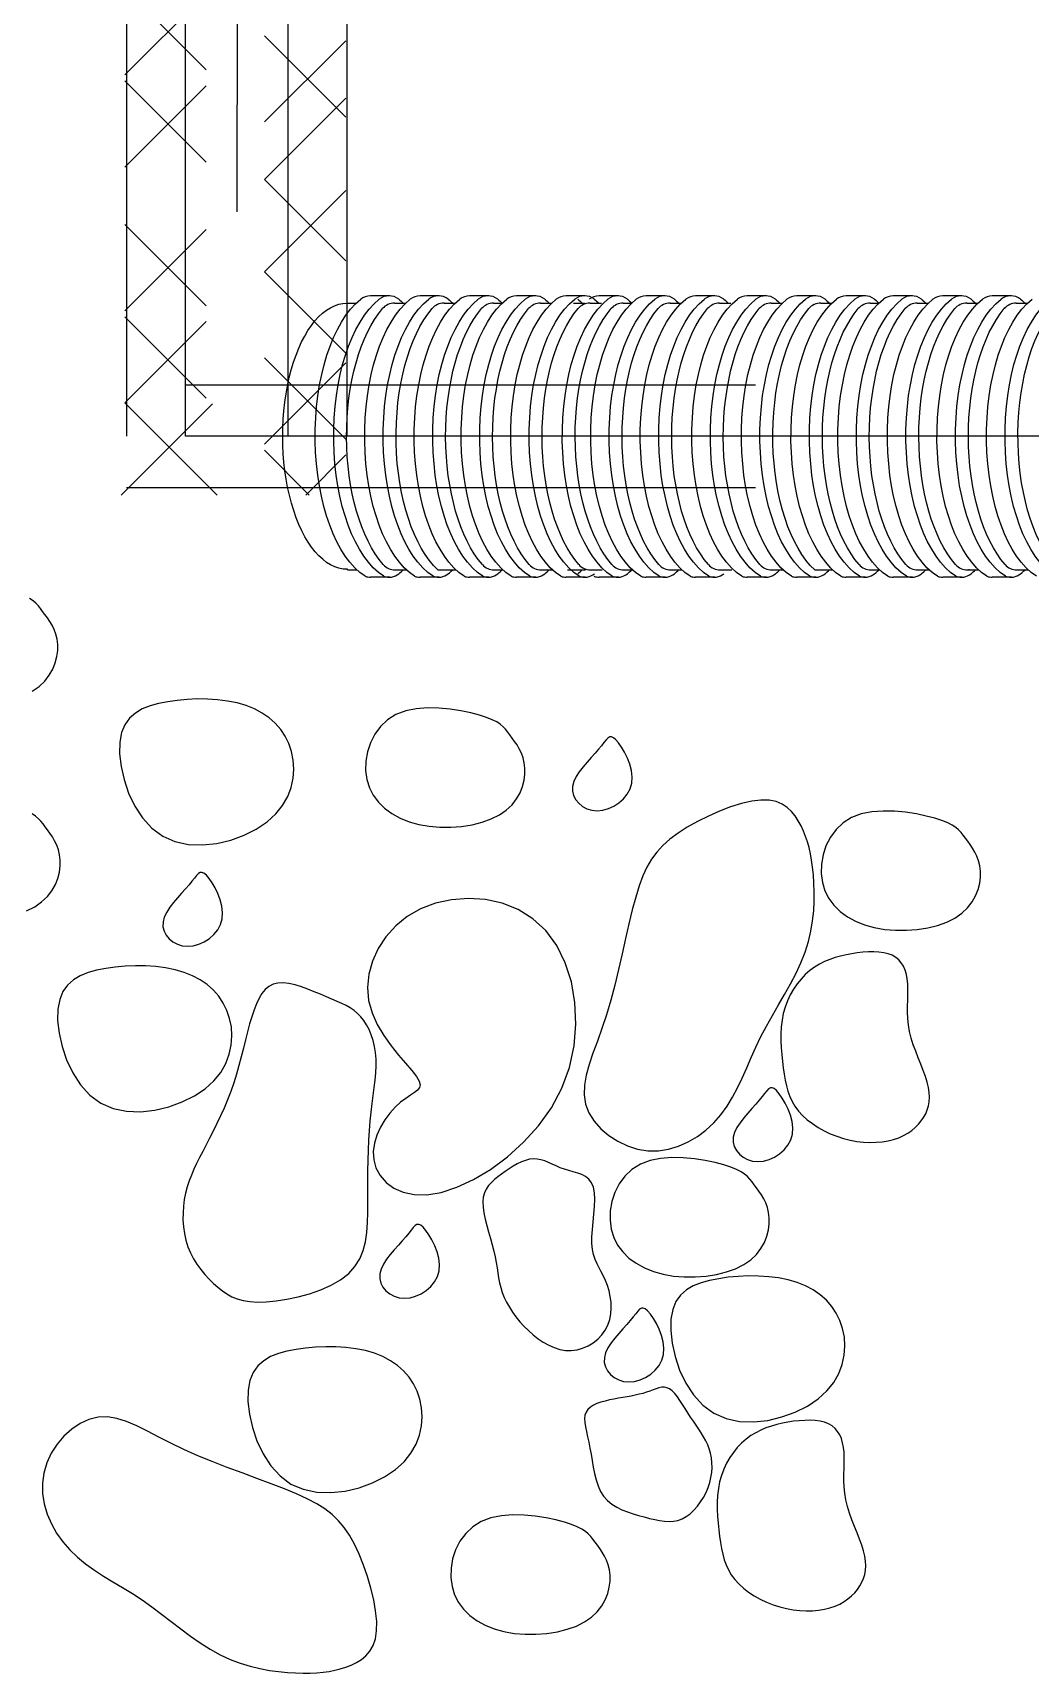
# Model space of a CAD drawing. Header units: millimetres. Extents: x 0 to 42050, y 0 to 29700.
# Drawn here: x 28056.3 to 28318.8, y 12344.3 to 12775.9 of the extents above; entities that cross this region are included whole.
import ezdxf

# ---------------------------------------------------------------- set-up
doc = ezdxf.new("R2010")
doc.units = ezdxf.units.MM
doc.header["$LTSCALE"] = 50
doc.linetypes.add('HID', pattern=[2.3, 1.5, -0.8])
for name, color, linetype in [('BL', 7, 'Continuous'), ('DRAW3', 40, 'Continuous'), ('GONG', 6, 'Continuous'), ('PIPE', 3, 'Continuous'), ('VALVE', 6, 'Continuous')]:
    doc.layers.add(name, color=color, linetype=linetype)

msp = doc.modelspace()

# ---------------------------------------------------------------- linework, layer by layer
for p, q in [((28101.99, 12766.08, 0), (28080.6, 12787.47, 0)), ((28080.6, 12764.81, 0), (28101.99, 12786.2, 0)), ((28138.68, 12753.66, 0), (28117.29, 12775.05, 0)), ((28117.29, 12752.39, 0), (28138.68, 12773.78, 0)), ((28101.99, 12741.81, 0), (28080.6, 12763.2, 0)), ((28080.6, 12740.54, 0), (28101.99, 12761.93, 0)), ((28117.29, 12737.26, 2.86), (28138.68, 12758.65, 2.86)), ((28138.68, 12715.87, 2.86), (28117.29, 12737.26, 2.86)), ((28117.29, 12712.99, 2.86), (28138.68, 12734.38, 2.86)), ((28101.99, 12704.03, 2.86), (28080.6, 12725.42, 2.86)), ((28080.6, 12702.76, 2.86), (28101.99, 12724.15, 2.86)), ((28138.68, 12691.6, 2.86), (28117.29, 12712.99, 2.86)), ((28101.99, 12679.76, 2.86), (28080.6, 12701.15, 2.86)), ((28080.6, 12678.49, 2.86), (28101.99, 12699.88, 2.86)), ((28138.68, 12668.94, 2.86), (28117.29, 12690.34, 2.86)), ((28117.29, 12667.68, 2.86), (28138.68, 12689.07, 2.86)), ((28079.61, 12654.26, 2.86), (28103.62, 12678.27, 2.86)), ((28104.82, 12654.26, 2.86), (28080.6, 12678.49, 2.86)), ((28129.09, 12654.26, 2.86), (28117.29, 12666.07, 2.86)), ((28128.15, 12654.26, 2.86), (28138.68, 12664.8, 2.86))]:
    msp.add_line(p, q)
at = {"layer": 'BL', "color": 7}
for p, q in [((28080.99, 13040.13, 0), (28080.99, 12669.74, 0)), ((28139.08, 12669.74, 0), (28139.08, 13040.13, 0))]:
    msp.add_line(p, q, dxfattribs=at)
at = {"layer": 'BL'}
msp.add_line((28080.99, 12656.23, 2.86), (28139.08, 12656.23, 2.86), dxfattribs=at)
at = {"layer": 'DRAW3'}
for points in [[(28056.18, 12602.64), (28057.99, 12603.9), (28059.48, 12605.32), (28060.68, 12606.85), (28061.6, 12608.47), (28062.26, 12610.12), (28062.68, 12611.77), (28062.89, 12613.39), (28062.89, 12614.92), (28062.72, 12616.34), (28062.39, 12617.66), (28061.94, 12618.87), (28061.41, 12619.99), (28060.81, 12621.02), (28060.18, 12621.97), (28059.54, 12622.85), (28058.93, 12623.66), (28058.37, 12624.43), (28057.8, 12625.14), (28057.16, 12625.82), (28056.4, 12626.46), (28055.46, 12627.08)], [(28054.72, 12544.89), (28056.86, 12545.96), (28058.67, 12547.21), (28060.17, 12548.63), (28061.37, 12550.17), (28062.28, 12551.78), (28062.95, 12553.43), (28063.37, 12555.08), (28063.57, 12556.7), (28063.57, 12558.23), (28063.4, 12559.66), (28063.07, 12560.97), (28062.63, 12562.18), (28062.09, 12563.3), (28061.49, 12564.33), (28060.86, 12565.28), (28060.23, 12566.16), (28059.62, 12566.98), (28059.05, 12567.74), (28058.48, 12568.45), (28057.85, 12569.13), (28057.08, 12569.77), (28056.14, 12570.39)]]:
    msp.add_lwpolyline(points, dxfattribs=at)
for points in [[(28079.25, 12589.22), (28079.19, 12586.22), (28079.56, 12582.89), (28080.35, 12579.39), (28081.56, 12575.85), (28083.18, 12572.44), (28085.22, 12569.31), (28087.66, 12566.61), (28090.52, 12564.5), (28093.76, 12563.09), (28097.28, 12562.36), (28100.98, 12562.23), (28104.74, 12562.64), (28108.43, 12563.51), (28111.94, 12564.79), (28115.16, 12566.4), (28117.97, 12568.28), (28120.28, 12570.36), (28122.08, 12572.59), (28123.43, 12574.93), (28124.36, 12577.34), (28124.88, 12579.77), (28125.05, 12582.19), (28124.89, 12584.54), (28124.45, 12586.78), (28123.73, 12588.88), (28122.77, 12590.82), (28121.58, 12592.6), (28120.16, 12594.22), (28118.53, 12595.66), (28116.69, 12596.92), (28114.66, 12598), (28112.46, 12598.89), (28110.09, 12599.58), (28107.58, 12600.08), (28104.98, 12600.42), (28102.33, 12600.59), (28099.65, 12600.61), (28096.98, 12600.49), (28094.36, 12600.25), (28091.84, 12599.9), (28089.43, 12599.43), (28087.19, 12598.81), (28085.14, 12597.99), (28083.34, 12596.92), (28081.81, 12595.56), (28080.59, 12593.85), (28079.72, 12591.76)], [(28151.91, 12596.53), (28149.71, 12595.16), (28147.85, 12593.41), (28146.35, 12591.36), (28145.2, 12589.1), (28144.41, 12586.71), (28143.99, 12584.25), (28143.93, 12581.81), (28144.24, 12579.47), (28144.92, 12577.28), (28145.94, 12575.28), (28147.28, 12573.48), (28148.92, 12571.87), (28150.82, 12570.47), (28152.98, 12569.29), (28155.35, 12568.33), (28157.91, 12567.61), (28160.64, 12567.13), (28163.47, 12566.89), (28166.34, 12566.89), (28169.19, 12567.11), (28171.96, 12567.55), (28174.58, 12568.2), (28176.99, 12569.07), (28179.13, 12570.13), (28180.94, 12571.39), (28182.44, 12572.81), (28183.64, 12574.34), (28184.55, 12575.96), (28185.22, 12577.61), (28185.64, 12579.26), (28185.84, 12580.87), (28185.84, 12582.41), (28185.67, 12583.83), (28185.34, 12585.15), (28184.9, 12586.36), (28184.36, 12587.48), (28183.76, 12588.51), (28183.13, 12589.46), (28182.49, 12590.34), (28181.89, 12591.15), (28181.32, 12591.92), (28180.75, 12592.63), (28180.11, 12593.31), (28179.35, 12593.95), (28178.41, 12594.57), (28177.22, 12595.17), (28175.72, 12595.77), (28173.85, 12596.37), (28171.59, 12596.96), (28168.99, 12597.5), (28166.16, 12597.94), (28163.2, 12598.22), (28160.19, 12598.27), (28157.25, 12598.05), (28154.46, 12597.49)], [(28198.38, 12577.62), (28198.36, 12576.38), (28198.65, 12575.2), (28199.21, 12574.12), (28200, 12573.17), (28200.99, 12572.37), (28202.16, 12571.76), (28203.46, 12571.37), (28204.85, 12571.23), (28206.32, 12571.37), (28207.8, 12571.77), (28209.23, 12572.41), (28210.58, 12573.27), (28211.78, 12574.33), (28212.78, 12575.56), (28213.53, 12576.94), (28213.97, 12578.46), (28214.07, 12580.09), (28213.87, 12581.76), (28213.43, 12583.44), (28212.81, 12585.06), (28212.08, 12586.58), (28211.29, 12587.92), (28210.5, 12589.05), (28209.77, 12589.9), (28209.15, 12590.43), (28208.62, 12590.66), (28208.14, 12590.62), (28207.67, 12590.34), (28207.18, 12589.84), (28206.63, 12589.16), (28205.99, 12588.33), (28205.21, 12587.38), (28204.29, 12586.32), (28203.25, 12585.19), (28202.18, 12583.99), (28201.12, 12582.75), (28200.15, 12581.48), (28199.33, 12580.19), (28198.72, 12578.9)], [(28226.13, 12565.29), (28224, 12563.7), (28222.15, 12562.07), (28220.55, 12560.34), (28219.16, 12558.46), (28217.95, 12556.38), (28216.88, 12554.06), (28215.9, 12551.44), (28214.98, 12548.47), (28214.09, 12545.13), (28213.21, 12541.48), (28212.32, 12537.6), (28211.42, 12533.57), (28210.47, 12529.46), (28209.49, 12525.37), (28208.44, 12521.36), (28207.31, 12517.53), (28206.11, 12513.93), (28204.9, 12510.57), (28203.75, 12507.41), (28202.75, 12504.44), (28201.98, 12501.65), (28201.51, 12499), (28201.42, 12496.48), (28201.79, 12494.07), (28202.68, 12491.76), (28204.04, 12489.57), (28205.8, 12487.57), (28207.89, 12485.79), (28210.25, 12484.27), (28212.8, 12483.07), (28215.48, 12482.23), (28218.22, 12481.79), (28220.95, 12481.79), (28223.64, 12482.2), (28226.27, 12482.99), (28228.8, 12484.11), (28231.21, 12485.53), (28233.46, 12487.21), (28235.53, 12489.12), (28237.4, 12491.21), (28239.04, 12493.46), (28240.5, 12495.84), (28241.81, 12498.33), (28243.04, 12500.91), (28244.21, 12503.57), (28245.39, 12506.29), (28246.62, 12509.04), (28247.95, 12511.81), (28249.41, 12514.59), (28250.97, 12517.36), (28252.57, 12520.14), (28254.17, 12522.91), (28255.72, 12525.69), (28257.17, 12528.46), (28258.48, 12531.23), (28259.58, 12534.01), (28260.45, 12536.78), (28261.1, 12539.53), (28261.55, 12542.24), (28261.83, 12544.88), (28261.96, 12547.43), (28261.97, 12549.88), (28261.89, 12552.19), (28261.74, 12554.36), (28261.54, 12556.35), (28261.28, 12558.2), (28260.98, 12559.91), (28260.61, 12561.51), (28260.19, 12563.03), (28259.7, 12564.47), (28259.14, 12565.86), (28258.5, 12567.22), (28257.78, 12568.57), (28256.95, 12569.86), (28255.99, 12571.05), (28254.84, 12572.11), (28253.5, 12572.98), (28251.93, 12573.62), (28250.09, 12573.98), (28247.95, 12574.03), (28245.51, 12573.73), (28242.82, 12573.12), (28239.97, 12572.23), (28237.04, 12571.11), (28234.11, 12569.81), (28231.26, 12568.38), (28228.57, 12566.86)], [(28271.78, 12569.41), (28269.57, 12568.03), (28267.71, 12566.28), (28266.21, 12564.23), (28265.06, 12561.98), (28264.28, 12559.58), (28263.85, 12557.12), (28263.79, 12554.68), (28264.1, 12552.34), (28264.78, 12550.16), (28265.8, 12548.16), (28267.14, 12546.35), (28268.78, 12544.74), (28270.68, 12543.34), (28272.84, 12542.16), (28275.21, 12541.2), (28277.77, 12540.48), (28280.5, 12540), (28283.33, 12539.76), (28286.2, 12539.76), (28289.05, 12539.98), (28291.82, 12540.42), (28294.44, 12541.07), (28296.85, 12541.94), (28298.99, 12543), (28300.8, 12544.26), (28302.3, 12545.68), (28303.5, 12547.21), (28304.41, 12548.83), (28305.08, 12550.48), (28305.5, 12552.13), (28305.7, 12553.75), (28305.7, 12555.28), (28305.53, 12556.7), (28305.2, 12558.02), (28304.76, 12559.23), (28304.22, 12560.35), (28303.62, 12561.38), (28302.99, 12562.33), (28302.35, 12563.21), (28301.75, 12564.02), (28301.18, 12564.79), (28300.61, 12565.5), (28299.97, 12566.18), (28299.21, 12566.82), (28298.27, 12567.44), (28297.08, 12568.04), (28295.58, 12568.64), (28293.71, 12569.24), (28291.45, 12569.83), (28288.85, 12570.38), (28286.02, 12570.81), (28283.06, 12571.09), (28280.06, 12571.14), (28277.11, 12570.92), (28274.32, 12570.36)], [(28090.62, 12541.96), (28090.6, 12540.72), (28090.89, 12539.55), (28091.44, 12538.47), (28092.24, 12537.51), (28093.23, 12536.71), (28094.39, 12536.1), (28095.69, 12535.71), (28097.09, 12535.57), (28098.55, 12535.71), (28100.03, 12536.11), (28101.47, 12536.75), (28102.82, 12537.61), (28104.01, 12538.67), (28105.01, 12539.9), (28105.76, 12541.29), (28106.2, 12542.81), (28106.3, 12544.43), (28106.1, 12546.11), (28105.66, 12547.78), (28105.05, 12549.41), (28104.31, 12550.92), (28103.52, 12552.27), (28102.73, 12553.39), (28102.01, 12554.24), (28101.39, 12554.77), (28100.86, 12555.01), (28100.38, 12554.97), (28099.91, 12554.68), (28099.42, 12554.19), (28098.87, 12553.51), (28098.23, 12552.68), (28097.45, 12551.72), (28096.52, 12550.66), (28095.49, 12549.53), (28094.41, 12548.34), (28093.36, 12547.09), (28092.39, 12545.82), (28091.57, 12544.53), (28090.95, 12543.24)], [(28146.04, 12479.39), (28146.65, 12477.25), (28147.73, 12475.23), (28149.3, 12473.44), (28151.32, 12471.95), (28153.79, 12470.85), (28156.7, 12470.24), (28160.03, 12470.19), (28163.78, 12470.81), (28167.92, 12472.16), (28172.31, 12474.2), (28176.8, 12476.88), (28181.24, 12480.17), (28185.49, 12483.99), (28189.39, 12488.31), (28192.8, 12493.07), (28195.56, 12498.22), (28197.54, 12503.7), (28198.76, 12509.37), (28199.23, 12515.1), (28198.99, 12520.75), (28198.05, 12526.17), (28196.45, 12531.22), (28194.21, 12535.77), (28191.36, 12539.67), (28187.94, 12542.82), (28184.07, 12545.2), (28179.86, 12546.86), (28175.46, 12547.83), (28170.98, 12548.14), (28166.56, 12547.81), (28162.32, 12546.88), (28158.39, 12545.39), (28154.88, 12543.37), (28151.84, 12540.9), (28149.28, 12538.06), (28147.24, 12534.95), (28145.74, 12531.63), (28144.8, 12528.2), (28144.45, 12524.74), (28144.72, 12521.34), (28145.6, 12518.08), (28146.98, 12514.98), (28148.7, 12512.07), (28150.61, 12509.38), (28152.58, 12506.94), (28154.45, 12504.77), (28156.08, 12502.89), (28157.31, 12501.33), (28158.04, 12500.11), (28158.29, 12499.15), (28158.12, 12498.37), (28157.6, 12497.71), (28156.77, 12497.07), (28155.71, 12496.38), (28154.47, 12495.56), (28153.11, 12494.52), (28151.7, 12493.22), (28150.31, 12491.66), (28148.99, 12489.9), (28147.82, 12487.96), (28146.88, 12485.91), (28146.22, 12483.76), (28145.92, 12481.58)], [(28260.79, 12529.15), (28259.6, 12528.1), (28258.49, 12526.94), (28257.45, 12525.65), (28256.5, 12524.27), (28255.66, 12522.79), (28254.92, 12521.22), (28254.31, 12519.58), (28253.83, 12517.88), (28253.5, 12516.12), (28253.3, 12514.32), (28253.2, 12512.5), (28253.21, 12510.67), (28253.29, 12508.85), (28253.43, 12507.05), (28253.62, 12505.29), (28253.83, 12503.58), (28254.07, 12501.95), (28254.33, 12500.38), (28254.65, 12498.88), (28255.05, 12497.44), (28255.54, 12496.05), (28256.14, 12494.73), (28256.89, 12493.46), (28257.79, 12492.23), (28258.87, 12491.06), (28260.1, 12489.94), (28261.47, 12488.9), (28262.96, 12487.92), (28264.55, 12487.04), (28266.2, 12486.25), (28267.92, 12485.57), (28269.66, 12485), (28271.42, 12484.56), (28273.17, 12484.24), (28274.91, 12484.04), (28276.61, 12483.96), (28278.27, 12483.99), (28279.88, 12484.14), (28281.41, 12484.39), (28282.85, 12484.75), (28284.19, 12485.21), (28285.43, 12485.76), (28286.57, 12486.4), (28287.61, 12487.11), (28288.55, 12487.9), (28289.39, 12488.73), (28290.13, 12489.62), (28290.76, 12490.55), (28291.29, 12491.51), (28291.72, 12492.52), (28292.03, 12493.57), (28292.23, 12494.67), (28292.3, 12495.84), (28292.24, 12497.08), (28292.05, 12498.4), (28291.72, 12499.8), (28291.25, 12501.3), (28290.67, 12502.87), (28290.02, 12504.51), (28289.34, 12506.2), (28288.66, 12507.93), (28288.03, 12509.67), (28287.48, 12511.43), (28287.04, 12513.17), (28286.76, 12514.89), (28286.6, 12516.58), (28286.53, 12518.23), (28286.53, 12519.84), (28286.57, 12521.4), (28286.61, 12522.9), (28286.61, 12524.34), (28286.56, 12525.7), (28286.43, 12526.98), (28286.2, 12528.18), (28285.86, 12529.28), (28285.43, 12530.29), (28284.87, 12531.19), (28284.2, 12531.98), (28283.41, 12532.64), (28282.49, 12533.18), (28281.43, 12533.59), (28280.26, 12533.87), (28279, 12534.05), (28277.65, 12534.12), (28276.24, 12534.1), (28274.78, 12534), (28273.3, 12533.83), (28271.82, 12533.6), (28270.34, 12533.32), (28268.88, 12532.99), (28267.44, 12532.58), (28266.03, 12532.1), (28264.66, 12531.52), (28263.32, 12530.85), (28262.03, 12530.06)], [(28062.94, 12519.03), (28062.88, 12516.03), (28063.25, 12512.7), (28064.04, 12509.19), (28065.25, 12505.66), (28066.87, 12502.25), (28068.91, 12499.11), (28071.35, 12496.42), (28074.21, 12494.31), (28077.45, 12492.9), (28080.98, 12492.17), (28084.68, 12492.04), (28088.43, 12492.45), (28092.12, 12493.32), (28095.64, 12494.6), (28098.86, 12496.21), (28101.66, 12498.09), (28103.97, 12500.17), (28105.78, 12502.4), (28107.13, 12504.74), (28108.05, 12507.15), (28108.58, 12509.58), (28108.74, 12511.99), (28108.59, 12514.34), (28108.14, 12516.59), (28107.43, 12518.69), (28106.47, 12520.63), (28105.27, 12522.41), (28103.85, 12524.03), (28102.22, 12525.47), (28100.38, 12526.73), (28098.36, 12527.81), (28096.15, 12528.7), (28093.78, 12529.39), (28091.27, 12529.89), (28088.68, 12530.23), (28086.02, 12530.4), (28083.34, 12530.42), (28080.67, 12530.3), (28078.06, 12530.06), (28075.53, 12529.7), (28073.12, 12529.24), (28070.88, 12528.62), (28068.84, 12527.8), (28067.03, 12526.73), (28065.5, 12525.37), (28064.28, 12523.66), (28063.42, 12521.56)], [(28120.81, 12525.89), (28119.57, 12525.57), (28118.47, 12524.99), (28117.5, 12524.17), (28116.63, 12523.13), (28115.87, 12521.88), (28115.18, 12520.44), (28114.55, 12518.82), (28113.96, 12517.04), (28113.4, 12515.13), (28112.86, 12513.09), (28112.32, 12510.96), (28111.77, 12508.75), (28111.19, 12506.49), (28110.58, 12504.2), (28109.92, 12501.9), (28109.2, 12499.62), (28108.41, 12497.37), (28107.55, 12495.17), (28106.66, 12493.02), (28105.72, 12490.93), (28104.77, 12488.9), (28103.82, 12486.95), (28102.88, 12485.08), (28101.96, 12483.3), (28101.07, 12481.61), (28100.24, 12479.99), (28099.45, 12478.42), (28098.72, 12476.89), (28098.06, 12475.36), (28097.47, 12473.83), (28096.96, 12472.26), (28096.54, 12470.63), (28096.21, 12468.94), (28095.99, 12467.19), (28095.87, 12465.4), (28095.86, 12463.59), (28095.98, 12461.78), (28096.23, 12459.99), (28096.61, 12458.23), (28097.14, 12456.54), (28097.81, 12454.91), (28098.61, 12453.37), (28099.53, 12451.9), (28100.53, 12450.51), (28101.61, 12449.21), (28102.73, 12448), (28103.89, 12446.88), (28105.06, 12445.85), (28106.24, 12444.92), (28107.44, 12444.1), (28108.73, 12443.39), (28110.13, 12442.81), (28111.69, 12442.38), (28113.46, 12442.09), (28115.48, 12441.98), (28117.78, 12442.03), (28120.38, 12442.28), (28123.22, 12442.71), (28126.19, 12443.34), (28129.19, 12444.16), (28132.11, 12445.19), (28134.87, 12446.41), (28137.35, 12447.83), (28139.46, 12449.47), (28141.12, 12451.3), (28142.37, 12453.33), (28143.27, 12455.52), (28143.87, 12457.85), (28144.23, 12460.31), (28144.42, 12462.87), (28144.49, 12465.51), (28144.5, 12468.21), (28144.5, 12470.95), (28144.51, 12473.7), (28144.53, 12476.46), (28144.58, 12479.19), (28144.65, 12481.89), (28144.75, 12484.53), (28144.9, 12487.1), (28145.1, 12489.57), (28145.35, 12491.93), (28145.63, 12494.19), (28145.92, 12496.34), (28146.2, 12498.4), (28146.43, 12500.38), (28146.61, 12502.28), (28146.7, 12504.11), (28146.69, 12505.88), (28146.54, 12507.58), (28146.28, 12509.22), (28145.9, 12510.78), (28145.42, 12512.26), (28144.84, 12513.63), (28144.18, 12514.89), (28143.45, 12516.03), (28142.65, 12517.04), (28141.79, 12517.92), (28140.87, 12518.68), (28139.87, 12519.34), (28138.8, 12519.95), (28137.65, 12520.52), (28136.4, 12521.07), (28135.05, 12521.65), (28133.6, 12522.26), (28132.04, 12522.93), (28130.4, 12523.62), (28128.71, 12524.29), (28127.02, 12524.9), (28125.34, 12525.41), (28123.73, 12525.77), (28122.21, 12525.95)], [(28240.66, 12485.31), (28240.65, 12484.07), (28240.93, 12482.89), (28241.49, 12481.81), (28242.28, 12480.85), (28243.28, 12480.06), (28244.44, 12479.45), (28245.74, 12479.06), (28247.14, 12478.92), (28248.6, 12479.06), (28250.08, 12479.46), (28251.52, 12480.1), (28252.86, 12480.96), (28254.06, 12482.02), (28255.06, 12483.25), (28255.81, 12484.63), (28256.25, 12486.15), (28256.35, 12487.77), (28256.15, 12489.45), (28255.71, 12491.13), (28255.09, 12492.75), (28254.36, 12494.26), (28253.57, 12495.61), (28252.78, 12496.74), (28252.05, 12497.59), (28251.43, 12498.12), (28250.9, 12498.35), (28250.42, 12498.31), (28249.95, 12498.03), (28249.47, 12497.53), (28248.92, 12496.85), (28248.27, 12496.02), (28247.5, 12495.06), (28246.57, 12494.01), (28245.54, 12492.88), (28244.46, 12491.68), (28243.41, 12490.44), (28242.44, 12489.16), (28241.61, 12487.87), (28241, 12486.58)], [(28188.06, 12479.64), (28187.02, 12479.52), (28185.97, 12479.24), (28184.9, 12478.83), (28183.83, 12478.31), (28182.76, 12477.7), (28181.71, 12477.04), (28180.68, 12476.33), (28179.68, 12475.61), (28178.72, 12474.9), (28177.82, 12474.17), (28177, 12473.41), (28176.27, 12472.59), (28175.67, 12471.7), (28175.2, 12470.71), (28174.89, 12469.6), (28174.76, 12468.36), (28174.82, 12466.96), (28175.03, 12465.44), (28175.37, 12463.81), (28175.8, 12462.13), (28176.28, 12460.41), (28176.78, 12458.69), (28177.25, 12457), (28177.67, 12455.37), (28178, 12453.83), (28178.27, 12452.37), (28178.49, 12450.97), (28178.7, 12449.63), (28178.92, 12448.32), (28179.17, 12447.04), (28179.48, 12445.77), (28179.88, 12444.5), (28180.4, 12443.21), (28181.01, 12441.91), (28181.74, 12440.61), (28182.56, 12439.32), (28183.48, 12438.05), (28184.48, 12436.81), (28185.58, 12435.61), (28186.75, 12434.45), (28188, 12433.35), (28189.31, 12432.33), (28190.68, 12431.41), (28192.1, 12430.62), (28193.55, 12429.98), (28195.04, 12429.52), (28196.54, 12429.25), (28198.04, 12429.2), (28199.55, 12429.4), (28201.02, 12429.81), (28202.44, 12430.44), (28203.77, 12431.25), (28204.99, 12432.22), (28206.07, 12433.34), (28206.97, 12434.58), (28207.68, 12435.93), (28208.17, 12437.37), (28208.46, 12438.86), (28208.56, 12440.38), (28208.5, 12441.92), (28208.3, 12443.43), (28207.98, 12444.9), (28207.56, 12446.3), (28207.07, 12447.6), (28206.52, 12448.79), (28205.94, 12449.91), (28205.36, 12450.98), (28204.81, 12452.07), (28204.32, 12453.21), (28203.91, 12454.44), (28203.61, 12455.81), (28203.46, 12457.37), (28203.46, 12459.14), (28203.59, 12461.06), (28203.77, 12463.08), (28203.97, 12465.12), (28204.14, 12467.12), (28204.21, 12469.01), (28204.14, 12470.72), (28203.88, 12472.19), (28203.39, 12473.36), (28202.69, 12474.27), (28201.82, 12474.97), (28200.81, 12475.49), (28199.72, 12475.91), (28198.56, 12476.25), (28197.39, 12476.57), (28196.23, 12476.91), (28195.13, 12477.32), (28194.07, 12477.78), (28193.04, 12478.24), (28192.04, 12478.69), (28191.05, 12479.08), (28190.06, 12479.4), (28189.07, 12479.59)], [(28216.21, 12478.22), (28214, 12476.85), (28212.15, 12475.1), (28210.64, 12473.05), (28209.5, 12470.79), (28208.71, 12468.4), (28208.29, 12465.94), (28208.23, 12463.5), (28208.54, 12461.16), (28209.21, 12458.97), (28210.24, 12456.97), (28211.58, 12455.16), (28213.21, 12453.56), (28215.12, 12452.16), (28217.27, 12450.97), (28219.64, 12450.02), (28222.21, 12449.3), (28224.93, 12448.82), (28227.76, 12448.58), (28230.64, 12448.58), (28233.49, 12448.8), (28236.26, 12449.24), (28238.88, 12449.89), (28241.29, 12450.75), (28243.43, 12451.82), (28245.24, 12453.08), (28246.73, 12454.5), (28247.93, 12456.03), (28248.85, 12457.64), (28249.51, 12459.3), (28249.93, 12460.95), (28250.14, 12462.56), (28250.14, 12464.1), (28249.96, 12465.52), (28249.64, 12466.84), (28249.19, 12468.05), (28248.66, 12469.16), (28248.06, 12470.19), (28247.42, 12471.15), (28246.79, 12472.03), (28246.18, 12472.84), (28245.62, 12473.6), (28245.05, 12474.32), (28244.41, 12474.99), (28243.65, 12475.64), (28242.7, 12476.26), (28241.51, 12476.86), (28240.01, 12477.46), (28238.15, 12478.06), (28235.88, 12478.65), (28233.29, 12479.19), (28230.46, 12479.63), (28227.5, 12479.91), (28224.49, 12479.96), (28221.54, 12479.73), (28218.75, 12479.18)], [(28147.66, 12449.36), (28147.64, 12448.12), (28147.93, 12446.94), (28148.49, 12445.86), (28149.28, 12444.9), (28150.27, 12444.11), (28151.44, 12443.5), (28152.74, 12443.11), (28154.14, 12442.97), (28155.6, 12443.11), (28157.08, 12443.51), (28158.51, 12444.15), (28159.86, 12445.01), (28161.06, 12446.07), (28162.06, 12447.3), (28162.81, 12448.68), (28163.25, 12450.2), (28163.35, 12451.82), (28163.15, 12453.5), (28162.71, 12455.18), (28162.09, 12456.8), (28161.36, 12458.31), (28160.57, 12459.66), (28159.78, 12460.79), (28159.05, 12461.64), (28158.43, 12462.17), (28157.9, 12462.4), (28157.42, 12462.36), (28156.95, 12462.08), (28156.46, 12461.58), (28155.92, 12460.9), (28155.27, 12460.07), (28154.5, 12459.11), (28153.57, 12458.06), (28152.53, 12456.93), (28151.46, 12455.73), (28150.4, 12454.49), (28149.43, 12453.22), (28148.61, 12451.93), (28148, 12450.64)], [(28224.24, 12437.44), (28224.19, 12434.45), (28224.55, 12431.12), (28225.34, 12427.61), (28226.55, 12424.08), (28228.17, 12420.66), (28230.21, 12417.53), (28232.66, 12414.83), (28235.51, 12412.72), (28238.75, 12411.32), (28242.28, 12410.58), (28245.98, 12410.46), (28249.73, 12410.86), (28253.43, 12411.74), (28256.94, 12413.02), (28260.16, 12414.63), (28262.97, 12416.51), (28265.27, 12418.59), (28267.08, 12420.82), (28268.43, 12423.16), (28269.35, 12425.57), (28269.88, 12428), (28270.05, 12430.41), (28269.89, 12432.76), (28269.44, 12435.01), (28268.73, 12437.11), (28267.77, 12439.05), (28266.58, 12440.83), (28265.16, 12442.45), (28263.52, 12443.89), (28261.69, 12445.15), (28259.66, 12446.23), (28257.45, 12447.11), (28255.08, 12447.81), (28252.58, 12448.31), (28249.98, 12448.64), (28247.32, 12448.82), (28244.64, 12448.84), (28241.98, 12448.72), (28239.36, 12448.48), (28236.83, 12448.12), (28234.43, 12447.65), (28232.18, 12447.03), (28230.14, 12446.21), (28228.33, 12445.15), (28226.8, 12443.79), (28225.59, 12442.08), (28224.72, 12439.98)], [(28206.74, 12427.35), (28206.72, 12426.11), (28207.01, 12424.94), (28207.57, 12423.85), (28208.36, 12422.9), (28209.35, 12422.1), (28210.52, 12421.49), (28211.81, 12421.1), (28213.21, 12420.96), (28214.68, 12421.1), (28216.15, 12421.5), (28217.59, 12422.14), (28218.94, 12423), (28220.14, 12424.06), (28221.14, 12425.29), (28221.88, 12426.68), (28222.33, 12428.2), (28222.43, 12429.82), (28222.23, 12431.5), (28221.79, 12433.17), (28221.17, 12434.8), (28220.44, 12436.31), (28219.64, 12437.65), (28218.86, 12438.78), (28218.13, 12439.63), (28217.51, 12440.16), (28216.98, 12440.39), (28216.5, 12440.35), (28216.03, 12440.07), (28215.54, 12439.58), (28214.99, 12438.9), (28214.35, 12438.06), (28213.57, 12437.11), (28212.65, 12436.05), (28211.61, 12434.92), (28210.54, 12433.73), (28209.48, 12432.48), (28208.51, 12431.21), (28207.69, 12429.92), (28207.08, 12428.63)], [(28113.01, 12418.83), (28112.96, 12415.84), (28113.33, 12412.51), (28114.11, 12409), (28115.32, 12405.47), (28116.95, 12402.05), (28118.98, 12398.92), (28121.43, 12396.23), (28124.28, 12394.11), (28127.52, 12392.71), (28131.05, 12391.97), (28134.75, 12391.85), (28138.51, 12392.25), (28142.2, 12393.13), (28145.71, 12394.41), (28148.93, 12396.02), (28151.74, 12397.9), (28154.04, 12399.98), (28155.85, 12402.21), (28157.2, 12404.55), (28158.12, 12406.96), (28158.65, 12409.39), (28158.82, 12411.8), (28158.66, 12414.15), (28158.21, 12416.4), (28157.5, 12418.5), (28156.54, 12420.44), (28155.35, 12422.22), (28153.93, 12423.84), (28152.29, 12425.28), (28150.46, 12426.54), (28148.43, 12427.62), (28146.22, 12428.5), (28143.85, 12429.2), (28141.35, 12429.7), (28138.75, 12430.04), (28136.09, 12430.21), (28133.41, 12430.23), (28130.75, 12430.11), (28128.13, 12429.87), (28125.6, 12429.51), (28123.2, 12429.04), (28120.96, 12428.42), (28118.91, 12427.61), (28117.11, 12426.54), (28115.58, 12425.18), (28114.36, 12423.47), (28113.49, 12421.37)], [(28217.82, 12418.23), (28216.88, 12417.95), (28215.9, 12417.7), (28214.87, 12417.47), (28213.81, 12417.26), (28212.71, 12417.06), (28211.58, 12416.86), (28210.43, 12416.66), (28209.27, 12416.44), (28208.1, 12416.21), (28206.94, 12415.94), (28205.84, 12415.63), (28204.8, 12415.27), (28203.86, 12414.84), (28203.05, 12414.33), (28202.39, 12413.73), (28201.92, 12413.03), (28201.64, 12412.22), (28201.54, 12411.3), (28201.59, 12410.27), (28201.75, 12409.13), (28202, 12407.89), (28202.3, 12406.55), (28202.63, 12405.11), (28202.95, 12403.57), (28203.23, 12401.94), (28203.51, 12400.26), (28203.81, 12398.55), (28204.15, 12396.85), (28204.57, 12395.2), (28205.09, 12393.63), (28205.74, 12392.18), (28206.55, 12390.88), (28207.55, 12389.76), (28208.7, 12388.81), (28209.98, 12388.01), (28211.35, 12387.33), (28212.8, 12386.76), (28214.28, 12386.26), (28215.76, 12385.83), (28217.22, 12385.44), (28218.63, 12385.08), (28219.98, 12384.76), (28221.29, 12384.5), (28222.55, 12384.32), (28223.77, 12384.26), (28224.95, 12384.33), (28226.09, 12384.55), (28227.21, 12384.94), (28228.29, 12385.53), (28229.33, 12386.29), (28230.31, 12387.2), (28231.24, 12388.24), (28232.08, 12389.38), (28232.85, 12390.6), (28233.51, 12391.88), (28234.06, 12393.19), (28234.49, 12394.51), (28234.8, 12395.83), (28234.99, 12397.15), (28235.08, 12398.45), (28235.05, 12399.72), (28234.92, 12400.97), (28234.69, 12402.18), (28234.36, 12403.33), (28233.94, 12404.44), (28233.44, 12405.5), (28232.87, 12406.54), (28232.24, 12407.55), (28231.58, 12408.56), (28230.88, 12409.58), (28230.17, 12410.62), (28229.45, 12411.69), (28228.74, 12412.81), (28228.03, 12413.93), (28227.34, 12415.04), (28226.64, 12416.1), (28225.96, 12417.07), (28225.27, 12417.92), (28224.59, 12418.62), (28223.9, 12419.14), (28223.22, 12419.45), (28222.53, 12419.57), (28221.82, 12419.55), (28221.09, 12419.4), (28220.33, 12419.16), (28219.54, 12418.86), (28218.7, 12418.54)], [(28140.98, 12378.28), (28139.68, 12380.61), (28138.3, 12382.65), (28136.79, 12384.46), (28135.11, 12386.08), (28133.21, 12387.55), (28131.04, 12388.92), (28128.57, 12390.23), (28125.75, 12391.53), (28122.56, 12392.85), (28119.06, 12394.2), (28115.32, 12395.58), (28111.44, 12397.01), (28107.49, 12398.47), (28103.56, 12399.99), (28099.73, 12401.55), (28096.08, 12403.17), (28092.66, 12404.82), (28089.48, 12406.46), (28086.5, 12408.01), (28083.69, 12409.39), (28081.02, 12410.52), (28078.46, 12411.33), (28075.97, 12411.74), (28073.53, 12411.69), (28071.12, 12411.11), (28068.78, 12410.05), (28066.57, 12408.56), (28064.53, 12406.72), (28062.72, 12404.58), (28061.2, 12402.2), (28060.01, 12399.66), (28059.22, 12397), (28058.87, 12394.29), (28058.92, 12391.57), (28059.36, 12388.86), (28060.14, 12386.21), (28061.23, 12383.64), (28062.61, 12381.19), (28064.23, 12378.88), (28066.06, 12376.76), (28068.08, 12374.83), (28070.25, 12373.08), (28072.54, 12371.45), (28074.95, 12369.91), (28077.43, 12368.39), (28079.97, 12366.87), (28082.54, 12365.29), (28085.11, 12363.61), (28087.68, 12361.81), (28090.22, 12359.9), (28092.77, 12357.95), (28095.31, 12356), (28097.86, 12354.1), (28100.42, 12352.3), (28103, 12350.65), (28105.61, 12349.19), (28108.24, 12347.97), (28110.88, 12346.97), (28113.51, 12346.17), (28116.09, 12345.55), (28118.61, 12345.08), (28121.03, 12344.75), (28123.34, 12344.53), (28125.5, 12344.4), (28127.51, 12344.35), (28129.37, 12344.35), (28131.11, 12344.43), (28132.75, 12344.59), (28134.3, 12344.81), (28135.79, 12345.11), (28137.24, 12345.49), (28138.68, 12345.94), (28140.11, 12346.48), (28141.49, 12347.13), (28142.81, 12347.93), (28144, 12348.93), (28145.04, 12350.15), (28145.88, 12351.62), (28146.48, 12353.4), (28146.81, 12355.51), (28146.83, 12357.97), (28146.56, 12360.72), (28146.05, 12363.66), (28145.33, 12366.71), (28144.42, 12369.78), (28143.37, 12372.8), (28142.21, 12375.66)], [(28244.02, 12405.91), (28242.84, 12404.87), (28241.72, 12403.7), (28240.69, 12402.42), (28239.74, 12401.04), (28238.89, 12399.56), (28238.16, 12397.99), (28237.55, 12396.35), (28237.07, 12394.65), (28236.74, 12392.89), (28236.53, 12391.09), (28236.44, 12389.27), (28236.44, 12387.44), (28236.52, 12385.61), (28236.67, 12383.82), (28236.86, 12382.06), (28237.07, 12380.35), (28237.31, 12378.72), (28237.57, 12377.15), (28237.89, 12375.65), (28238.29, 12374.2), (28238.77, 12372.82), (28239.38, 12371.5), (28240.13, 12370.22), (28241.03, 12369), (28242.1, 12367.83), (28243.34, 12366.71), (28244.71, 12365.66), (28246.2, 12364.69), (28247.78, 12363.81), (28249.44, 12363.02), (28251.15, 12362.34), (28252.9, 12361.77), (28254.65, 12361.33), (28256.41, 12361.01), (28258.14, 12360.81), (28259.85, 12360.73), (28261.51, 12360.76), (28263.11, 12360.91), (28264.64, 12361.16), (28266.08, 12361.52), (28267.43, 12361.98), (28268.67, 12362.53), (28269.81, 12363.17), (28270.85, 12363.88), (28271.79, 12364.66), (28272.63, 12365.5), (28273.36, 12366.39), (28274, 12367.32), (28274.53, 12368.28), (28274.96, 12369.29), (28275.27, 12370.34), (28275.47, 12371.44), (28275.54, 12372.61), (28275.48, 12373.85), (28275.29, 12375.16), (28274.96, 12376.57), (28274.48, 12378.06), (28273.91, 12379.64), (28273.26, 12381.28), (28272.57, 12382.97), (28271.9, 12384.7), (28271.26, 12386.44), (28270.71, 12388.19), (28270.28, 12389.94), (28269.99, 12391.66), (28269.83, 12393.35), (28269.77, 12395), (28269.77, 12396.61), (28269.81, 12398.17), (28269.84, 12399.67), (28269.85, 12401.1), (28269.8, 12402.47), (28269.66, 12403.75), (28269.43, 12404.95), (28269.1, 12406.05), (28268.66, 12407.06), (28268.11, 12407.96), (28267.44, 12408.74), (28266.65, 12409.41), (28265.72, 12409.95), (28264.67, 12410.36), (28263.5, 12410.64), (28262.23, 12410.81), (28260.88, 12410.88), (28259.47, 12410.86), (28258.02, 12410.77), (28256.54, 12410.6), (28255.05, 12410.37), (28253.58, 12410.09), (28252.12, 12409.76), (28250.68, 12409.35), (28249.27, 12408.87), (28247.89, 12408.29), (28246.56, 12407.61), (28245.27, 12406.83)], [(28174.32, 12384.22), (28172.11, 12382.84), (28170.25, 12381.09), (28168.75, 12379.05), (28167.61, 12376.79), (28166.82, 12374.39), (28166.4, 12371.94), (28166.34, 12369.5), (28166.65, 12367.15), (28167.32, 12364.97), (28168.34, 12362.97), (28169.69, 12361.16), (28171.32, 12359.55), (28173.23, 12358.15), (28175.38, 12356.97), (28177.75, 12356.02), (28180.31, 12355.3), (28183.04, 12354.82), (28185.87, 12354.58), (28188.75, 12354.57), (28191.6, 12354.79), (28194.37, 12355.23), (28196.99, 12355.89), (28199.4, 12356.75), (28201.53, 12357.82), (28203.35, 12359.08), (28204.84, 12360.49), (28206.04, 12362.03), (28206.96, 12363.64), (28207.62, 12365.29), (28208.04, 12366.95), (28208.24, 12368.56), (28208.25, 12370.09), (28208.07, 12371.52), (28207.75, 12372.83), (28207.3, 12374.04), (28206.76, 12375.16), (28206.16, 12376.19), (28205.53, 12377.14), (28204.9, 12378.02), (28204.29, 12378.84), (28203.72, 12379.6), (28203.15, 12380.32), (28202.52, 12380.99), (28201.76, 12381.63), (28200.81, 12382.26), (28199.62, 12382.86), (28198.12, 12383.46), (28196.26, 12384.05), (28193.99, 12384.65), (28191.4, 12385.19), (28188.57, 12385.63), (28185.6, 12385.9), (28182.6, 12385.96), (28179.65, 12385.73), (28176.86, 12385.17)]]:
    msp.add_lwpolyline(points, close=True, dxfattribs=at)
at = {"layer": 'GONG', "color": 3, "linetype": 'HID', "ltscale": 2}
for p, q in [((28096.52, 12669.74, 0), (28096.52, 14099.12, 0)), ((28123.55, 12669.74, 0), (28123.61, 14099.13, 0))]:
    msp.add_line(p, q, dxfattribs=at)
at = {"layer": 'GONG', "color": 6, "linetype": 'HID', "ltscale": 2}
for p, q in [((28096.52, 12683.25, 0), (29372.49, 12683.25, 0)), ((28096.52, 12656.23, 0), (29372.49, 12656.23, 0))]:
    msp.add_line(p, q, dxfattribs=at)
at = {"layer": 'PIPE', "color": 5, "linetype": 'Continuous'}
for p, q in [((28111.62, 14099.02, 0), (28110.05, 12728.73, 0)), ((29372.49, 12669.74, 0), (28096.52, 12669.74, 0))]:
    msp.add_line(p, q, dxfattribs=at)
at = {"layer": 'VALVE'}
for p, q in [((28139.08, 12704.76, 0), (28141.46, 12704.76, 0)), ((28150.26, 12706.67, 0), (28145.2, 12706.67, 0)), ((28151.51, 12704.76, 0), (28154.49, 12704.76, 0)), ((28163.29, 12706.67, 0), (28158.23, 12706.67, 0)), ((28164.55, 12704.76, 0), (28167.53, 12704.76, 0)), ((28176.33, 12706.67, 0), (28171.27, 12706.67, 0)), ((28177.59, 12704.76, 0), (28179.88, 12704.76, 0)), ((28188.68, 12706.67, 0), (28183.62, 12706.67, 0)), ((28189.94, 12704.76, 0), (28192.92, 12704.76, 0)), ((28201.72, 12706.67, 0), (28196.66, 12706.67, 0)), ((28198.64, 12704.76, 0), (28201.62, 12704.76, 0)), ((28202.97, 12704.76, 0), (28205.95, 12704.76, 0)), ((28210.42, 12706.67, 0), (28205.36, 12706.67, 0)), ((28211.68, 12704.76, 0), (28213.97, 12704.76, 0)), ((28222.77, 12706.67, 0), (28217.71, 12706.67, 0)), ((28224.03, 12704.76, 0), (28227.01, 12704.76, 0)), ((28235.81, 12706.67, 0), (28230.75, 12706.67, 0)), ((28237.06, 12704.76, 0), (28240.04, 12704.76, 0)), ((28249.38, 12706.67, 0), (28244.32, 12706.67, 0)), ((28250.64, 12704.76, 0), (28253.62, 12704.76, 0)), ((28262.42, 12706.67, 0), (28257.36, 12706.67, 0)), ((28263.68, 12704.76, 0), (28266.66, 12704.76, 0)), ((28275.45, 12706.67, 0), (28270.39, 12706.67, 0)), ((28276.71, 12704.76, 0), (28279.01, 12704.76, 0)), ((28287.81, 12706.67, 0), (28282.75, 12706.67, 0)), ((28289.06, 12704.76, 0), (28292.04, 12704.76, 0)), ((28300.84, 12706.67, 0), (28295.78, 12706.67, 0)), ((28302.1, 12704.76, 0), (28305.08, 12704.76, 0)), ((28302.7, 12704.76, 0), (28305.08, 12704.76, 0)), ((28313.88, 12706.67, 0), (28308.82, 12706.67, 0)), ((28313.88, 12706.67, 0), (28308.82, 12706.67, 0)), ((28315.13, 12704.76, 0), (28318.12, 12704.76, 0)), ((28315.14, 12704.76, 0), (28318.12, 12704.76, 0)), ((28139.15, 12634.56, 0), (28139.15, 12634.72, 0)), ((28139.15, 12634.56, 0), (28141.66, 12634.56, 0)), ((28151.67, 12634.56, 0), (28154.69, 12634.56, 0)), ((28162.96, 12634.56, 0), (28167.73, 12634.56, 0)), ((28177.75, 12634.56, 0), (28180.08, 12634.56, 0)), ((28190.1, 12634.56, 0), (28193.11, 12634.56, 0)), ((28197.05, 12634.56, 0), (28201.82, 12634.56, 0)), ((28203.13, 12634.56, 0), (28206.15, 12634.56, 0)), ((28211.84, 12634.56, 0), (28214.17, 12634.56, 0)), ((28224.19, 12634.56, 0), (28227.21, 12634.56, 0)), ((28237.22, 12634.56, 0), (28240.24, 12634.56, 0)), ((28250.8, 12634.56, 0), (28253.82, 12634.56, 0)), ((28262.09, 12634.56, 0), (28266.85, 12634.56, 0)), ((28276.87, 12634.56, 0), (28279.2, 12634.56, 0)), ((28289.22, 12634.56, 0), (28292.24, 12634.56, 0)), ((28302.26, 12634.56, 0), (28305.28, 12634.56, 0)), ((28302.77, 12634.56, 0), (28302.77, 12634.72, 0)), ((28302.77, 12634.56, 0), (28305.28, 12634.56, 0)), ((28315.3, 12634.56, 0), (28318.31, 12634.56, 0)), ((28315.3, 12634.56, 0), (28318.31, 12634.56, 0)), ((28150.26, 12632.64, 0), (28145.2, 12632.64, 0)), ((28163.29, 12632.64, 0), (28158.23, 12632.64, 0)), ((28176.33, 12632.64, 0), (28171.27, 12632.64, 0)), ((28188.68, 12632.64, 0), (28183.62, 12632.64, 0)), ((28201.72, 12632.64, 0), (28196.66, 12632.64, 0)), ((28210.42, 12632.64, 0), (28205.36, 12632.64, 0)), ((28222.77, 12632.64, 0), (28217.71, 12632.64, 0)), ((28235.81, 12632.64, 0), (28230.75, 12632.64, 0)), ((28249.38, 12632.64, 0), (28244.32, 12632.64, 0)), ((28262.42, 12632.64, 0), (28257.36, 12632.64, 0)), ((28275.45, 12632.64, 0), (28270.39, 12632.64, 0)), ((28287.81, 12632.64, 0), (28282.75, 12632.64, 0)), ((28300.84, 12632.64, 0), (28295.78, 12632.64, 0)), ((28313.88, 12632.64, 0), (28308.82, 12632.64, 0)), ((28313.88, 12632.64, 0), (28308.82, 12632.64, 0))]:
    msp.add_line(p, q, dxfattribs=at)
for centre, start, end in [((28145.2, 12702.53, 0), 90, 128.4741), ((28150.07, 12702.53, 0), 51.5613, 128.4387), ((28151.51, 12700.61, 0), 90, 139.5748), ((28158.23, 12702.53, 0), 90, 128.4741), ((28163.1, 12702.53, 0), 51.5613, 128.4387), ((28164.55, 12700.61, 0), 90, 139.5748), ((28171.27, 12702.53, 0), 90, 128.4741), ((28176.14, 12702.53, 0), 51.5613, 128.4387), ((28177.59, 12700.61, 0), 90, 139.5748), ((28183.62, 12702.53, 0), 90, 128.4741), ((28188.49, 12702.53, 0), 51.5613, 128.4387), ((28189.94, 12700.61, 0), 90, 139.5748), ((28196.66, 12702.53, 0), 90, 128.4741), ((28201.53, 12702.53, 0), 51.5613, 128.4387), ((28202.97, 12700.61, 0), 90, 139.5748), ((28205.36, 12702.53, 0), 90, 128.4741), ((28210.23, 12702.53, 0), 51.5613, 128.4387), ((28211.68, 12700.61, 0), 90, 139.5748), ((28217.71, 12702.53, 0), 90, 128.4741), ((28222.58, 12702.53, 0), 51.5613, 128.4387), ((28224.03, 12700.61, 0), 90, 139.5748), ((28230.75, 12702.53, 0), 90, 128.4741), ((28235.62, 12702.53, 0), 51.5613, 128.4387), ((28237.06, 12700.61, 0), 90, 139.5748), ((28244.32, 12702.53, 0), 90, 128.4741), ((28249.19, 12702.53, 0), 51.5613, 128.4387), ((28250.64, 12700.61, 0), 90, 139.5748), ((28257.36, 12702.53, 0), 90, 128.4741), ((28262.23, 12702.53, 0), 51.5613, 128.4387), ((28263.68, 12700.61, 0), 90, 139.5748), ((28270.39, 12702.53, 0), 90, 128.4741), ((28275.26, 12702.53, 0), 51.5613, 128.4387), ((28276.71, 12700.61, 0), 90, 139.5748), ((28282.75, 12702.53, 0), 90, 128.4741), ((28287.62, 12702.53, 0), 51.5613, 128.4387), ((28289.06, 12700.61, 0), 90, 139.5748), ((28295.78, 12702.53, 0), 90, 128.4741), ((28300.65, 12702.53, 0), 51.5613, 128.4387), ((28302.1, 12700.61, 0), 90, 139.5748), ((28308.82, 12702.53, 0), 90, 128.4741), ((28308.82, 12702.53, 0), 90, 128.4741), ((28313.69, 12702.53, 0), 51.5613, 128.4387), ((28313.69, 12702.53, 0), 51.5613, 128.4387), ((28315.14, 12700.61, 0), 90, 139.5748), ((28315.13, 12700.61, 0), 90, 139.5748), ((28151.67, 12638.7, 0), 221.2348, 270), ((28177.75, 12638.7, 0), 221.2348, 270), ((28190.1, 12638.7, 0), 221.2348, 270), ((28203.13, 12638.7, 0), 221.2348, 270), ((28211.84, 12638.7, 0), 221.2348, 270), ((28224.19, 12638.7, 0), 221.2348, 270), ((28237.22, 12638.7, 0), 221.2348, 270), ((28250.8, 12638.7, 0), 221.2348, 270), ((28276.87, 12638.7, 0), 221.2348, 270), ((28289.22, 12638.7, 0), 221.2348, 270), ((28302.26, 12638.7, 0), 221.2348, 270), ((28315.3, 12638.7, 0), 221.2348, 270), ((28315.3, 12638.7, 0), 221.2348, 270), ((28145.2, 12636.78, 0), 250.1306, 270), ((28150.07, 12636.78, 0), 250.1743, 308.4387), ((28158.23, 12636.78, 0), 250.1306, 270), ((28163.1, 12636.78, 0), 250.1743, 308.4387), ((28171.27, 12636.78, 0), 250.1306, 270), ((28176.14, 12636.78, 0), 250.1743, 308.4387), ((28183.62, 12636.78, 0), 250.1306, 270), ((28188.49, 12636.78, 0), 250.1743, 308.4387), ((28196.66, 12636.78, 0), 250.1306, 270), ((28201.53, 12636.78, 0), 250.1743, 308.4387), ((28205.36, 12636.78, 0), 250.1306, 270), ((28210.23, 12636.78, 0), 250.1743, 308.4387), ((28217.71, 12636.78, 0), 250.1306, 270), ((28222.58, 12636.78, 0), 250.1743, 308.4387), ((28230.75, 12636.78, 0), 250.1306, 270), ((28235.62, 12636.78, 0), 250.1743, 308.4387), ((28244.32, 12636.78, 0), 250.1306, 270), ((28249.19, 12636.78, 0), 250.1743, 308.4387), ((28257.36, 12636.78, 0), 250.1306, 270), ((28262.23, 12636.78, 0), 250.1743, 308.4387), ((28270.39, 12636.78, 0), 250.1306, 270), ((28275.26, 12636.78, 0), 250.1743, 308.4387), ((28282.75, 12636.78, 0), 250.1306, 270), ((28287.62, 12636.78, 0), 250.1743, 308.4387), ((28295.78, 12636.78, 0), 250.1306, 270), ((28300.65, 12636.78, 0), 250.1743, 308.4387), ((28308.82, 12636.78, 0), 250.1306, 270), ((28308.82, 12636.78, 0), 250.1306, 270), ((28313.69, 12636.78, 0), 250.1743, 308.4387), ((28313.69, 12636.78, 0), 250.1743, 308.4387)]:
    msp.add_arc(centre, 4.14, start, end, dxfattribs=at)
at = {"layer": 'VALVE', "extrusion": (0, 0, -1)}
for centre, major_axis, start_param, end_param in [((28139.08, 12669.74, 0), (0, -35.02), 6.2788, 9.424783), ((28149.35, 12669.75, 0), (0, -38.6), 6.584802, 9.057014), ((28154.22, 12669.75, 0), (0, -38.6), 6.584331, 9.057441), ((28162.38, 12669.75, 0), (0, -38.6), 6.584802, 9.057014), ((28167.25, 12669.75, 0), (0, -38.6), 6.584331, 9.057441), ((28145.92, 12669.75, 0), (0, -38.6), 9.792115, 9.859931), ((28175.42, 12669.75, 0), (0, -38.6), 6.584802, 9.057014), ((28180.29, 12669.75, 0), (0, -38.6), 6.584331, 9.057441), ((28158.96, 12669.75, 0), (0, -38.6), 9.792115, 9.859931), ((28187.77, 12669.75, 0), (0, -38.6), 6.584802, 9.057014), ((28192.64, 12669.75, 0), (0, -38.6), 6.584331, 9.057441), ((28171.99, 12669.75, 0), (0, -38.6), 9.792115, 9.859931), ((28200.81, 12669.75, 0), (0, -38.6), 6.584802, 9.057014), ((28205.67, 12669.75, 0), (0, -38.6), 6.584331, 9.057441), ((28184.34, 12669.75, 0), (0, -38.6), 9.792115, 9.859931), ((28214.38, 12669.75, 0), (0, -38.6), 6.584331, 9.057441), ((28193.05, 12669.75, 0), (0, -38.6), 9.792115, 9.859931), ((28221.86, 12669.75, 0), (0, -38.6), 6.584802, 9.057014), ((28197.38, 12669.75, 0), (0, -38.6), 9.792115, 9.859931), ((28226.73, 12669.75, 0), (0, -38.6), 6.584331, 9.057441), ((28206.08, 12669.75, 0), (0, -38.6), 9.792115, 9.859931), ((28234.9, 12669.75, 0), (0, -38.6), 6.584802, 9.057014), ((28239.77, 12669.75, 0), (0, -38.6), 6.584331, 9.057441), ((28218.44, 12669.75, 0), (0, -38.6), 9.792115, 9.859931), ((28248.47, 12669.75, 0), (0, -38.6), 6.584802, 9.057014), ((28253.34, 12669.75, 0), (0, -38.6), 6.584331, 9.057441), ((28231.47, 12669.75, 0), (0, -38.6), 9.792115, 9.859931), ((28261.51, 12669.75, 0), (0, -38.6), 6.584802, 9.057014), ((28266.38, 12669.75, 0), (0, -38.6), 6.584331, 9.057441), ((28245.05, 12669.75, 0), (0, -38.6), 9.792115, 9.859931), ((28274.55, 12669.75, 0), (0, -38.6), 6.584802, 9.057014), ((28279.41, 12669.75, 0), (0, -38.6), 6.584331, 9.057441), ((28258.08, 12669.75, 0), (0, -38.6), 9.792115, 9.859931), ((28286.9, 12669.75, 0), (0, -38.6), 6.584802, 9.057014), ((28291.76, 12669.75, 0), (0, -38.6), 6.584331, 9.057441), ((28271.12, 12669.75, 0), (0, -38.6), 9.792115, 9.859931), ((28299.93, 12669.75, 0), (0, -38.6), 6.584802, 9.057014), ((28304.8, 12669.75, 0), (0, -38.6), 6.584331, 9.057441), ((28283.47, 12669.75, 0), (0, -38.6), 9.792115, 9.859931), ((28312.97, 12669.75, 0), (0, -38.6), 6.584802, 9.057014), ((28312.97, 12669.75, 0), (0, -38.6), 6.584802, 9.057014), ((28317.84, 12669.75, 0), (0, -38.6), 6.584331, 9.057441), ((28317.84, 12669.75, 0), (0, -38.6), 6.584331, 9.057441), ((28296.51, 12669.75, 0), (0, -38.6), 9.792115, 9.859931), ((28326.01, 12669.75, 0), (0, -38.6), 6.584802, 9.057014), ((28330.87, 12669.75, 0), (0, -38.6), 6.584331, 9.057441), ((28309.54, 12669.75, 0), (0, -38.6), 9.792115, 9.859931), ((28309.54, 12669.75, 0), (0, -38.6), 9.792115, 9.859931), ((28157.62, 12669.75, 0), (0, -38.6), 6.788433, 8.907341), ((28170.65, 12669.75, 0), (0, -38.6), 6.706766, 8.907341), ((28183.69, 12669.75, 0), (0, -38.6), 6.788433, 8.907341), ((28196.04, 12669.75, 0), (0, -38.6), 6.788433, 8.907341), ((28209.08, 12669.75, 0), (0, -38.6), 6.788433, 8.907341), ((28217.78, 12669.75, 0), (0, -38.6), 6.788433, 8.907341), ((28230.13, 12669.75, 0), (0, -38.6), 6.788433, 8.907341), ((28243.17, 12669.75, 0), (0, -38.6), 6.788433, 8.907341), ((28256.75, 12669.75, 0), (0, -38.6), 6.788433, 8.907341), ((28269.78, 12669.75, 0), (0, -38.6), 6.706766, 8.907341), ((28282.82, 12669.75, 0), (0, -38.6), 6.788433, 8.907341), ((28295.17, 12669.75, 0), (0, -38.6), 6.788433, 8.907341), ((28308.2, 12669.75, 0), (0, -38.6), 6.788433, 8.907341), ((28321.24, 12669.75, 0), (0, -38.6), 6.788433, 8.907341), ((28334.28, 12669.75, 0), (0, -38.6), 6.706766, 8.907341)]:
    msp.add_ellipse(centre, major_axis=major_axis, ratio=0.484828, start_param=start_param, end_param=end_param, dxfattribs=at)
at = {"layer": 'VALVE'}
for centre in [(28145.92, 12669.56, 0), (28158.96, 12669.56, 0), (28171.99, 12669.56, 0), (28184.34, 12669.56, 0), (28193.05, 12669.56, 0), (28206.08, 12669.56, 0), (28218.44, 12669.56, 0), (28245.05, 12669.56, 0), (28258.08, 12669.56, 0), (28271.12, 12669.56, 0), (28283.47, 12669.56, 0), (28296.51, 12669.56, 0), (28309.54, 12669.56, 0), (28309.54, 12669.56, 0)]:
    msp.add_ellipse(centre, major_axis=(0, 38.6), ratio=0.484828, start_param=9.792115, end_param=9.859931, dxfattribs=at)

doc.saveas('drawing.dxf')
